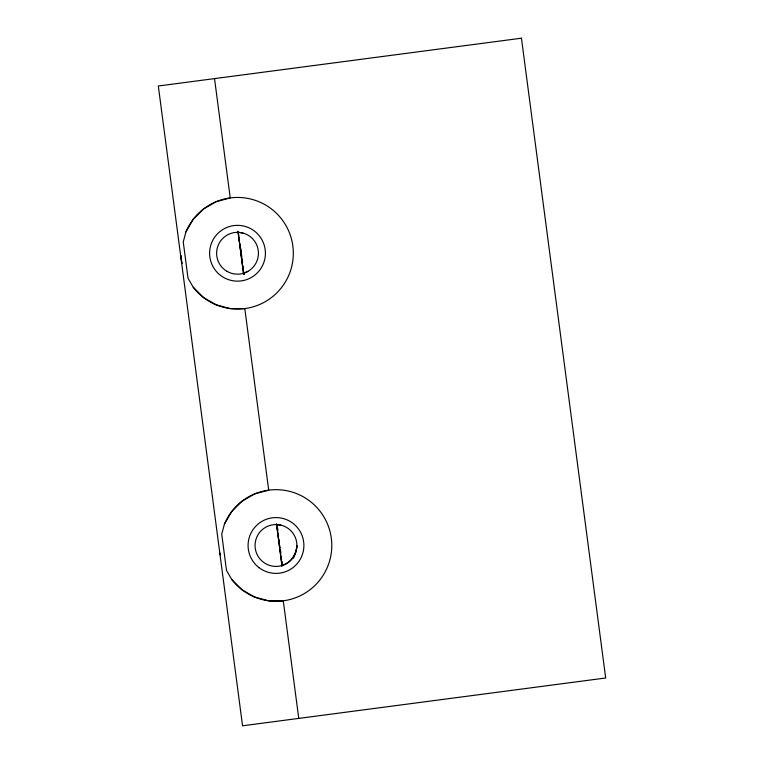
<?xml version="1.0" encoding="UTF-8"?>
<svg xmlns="http://www.w3.org/2000/svg" width="764" height="764" viewBox="0 0 764 764"><rect width="100%" height="100%" fill="white"/><g stroke="black" fill="none" stroke-linecap="round" stroke-linejoin="round"><path stroke-width="1.15" d="M296.919 545.486A20.934 20.934 0 0 1 265.519 563.612A20.934 20.934 0 0 1 265.519 527.361A20.934 20.934 0 0 1 296.919 545.486L296.203 550.901L293.481 558.178M214.522 78.606L230.231 197.914L216.155 201.686L203.539 208.973L193.235 219.278L185.948 231.893L183.255 241.959L188.02 278.201L193.235 287.226L203.539 297.53L216.155 304.817L230.231 308.589L244.795 308.589L268.699 490.154L254.632 493.926L242.007 501.203L231.712 511.508L224.425 524.123L221.722 534.198L226.497 570.431L231.712 579.456L242.007 589.76L254.632 597.047L268.699 600.819L283.272 600.819L298.753 718.399M296.776 546.566C295.888 555.409 290.215 563.412 281.4 565.704M242.933 273.464L247.975 271.373M237.508 232.323L242.933 233.039M275.985 524.553L281.4 525.269M182.262 263.322L181.087 258.92L181.087 255.51M219.784 552.878L220.376 555.084M238.225 231.893L238.702 235.436M239.017 237.795L239.495 241.338M239.81 243.706L242.494 263.781M242.818 266.139L243.286 269.682M243.601 272.051L243.917 274.41M277.284 527.561L277.762 531.104M278.077 533.473L278.545 537.016M278.86 539.374L279.185 541.733M279.653 545.276L279.968 547.645M280.292 550.004L280.76 553.547M281.238 557.09L281.553 559.449M281.868 561.817L282.346 565.36M240.708 248.395L241.013 250.754M241.481 254.297L241.796 256.666M242.264 260.209L242.57 262.568M243.038 266.111L243.353 268.479M243.811 272.022L244.127 274.381M277.456 527.542L277.762 529.901M278.23 533.444L278.545 535.812M280.407 549.984L280.722 552.353M281.964 561.798L282.279 564.166M238.139 231.903L243.668 274.448L237.929 231.311M276.597 524.047L282.04 565.398M276.453 523.961L282.021 566.286M185.948 231.893A55.81 55.81 0 0 1 267.495 206.184A55.81 55.81 0 0 1 278.659 290.96A55.81 55.81 0 0 1 193.235 287.226M224.425 524.123A55.81 55.81 0 0 1 305.972 498.414A55.81 55.81 0 0 1 317.136 583.19A55.81 55.81 0 0 1 231.712 579.456M521.449 38.2L158.32 86.007L242.551 725.8L605.68 677.993L521.449 38.2M227.051 271.373A20.934 20.934 0 0 0 258.442 253.256A20.934 20.934 0 0 0 227.051 235.131A20.934 20.934 0 0 0 227.051 271.373M220.529 275.393A27.905 27.905 0 0 0 265.175 256.895A27.905 27.905 0 0 0 226.832 227.471A27.905 27.905 0 0 0 220.529 275.393M258.996 567.623A27.905 27.905 0 0 0 303.652 549.125A27.905 27.905 0 0 0 265.309 519.701A27.905 27.905 0 0 0 258.996 567.623"/></g></svg>
